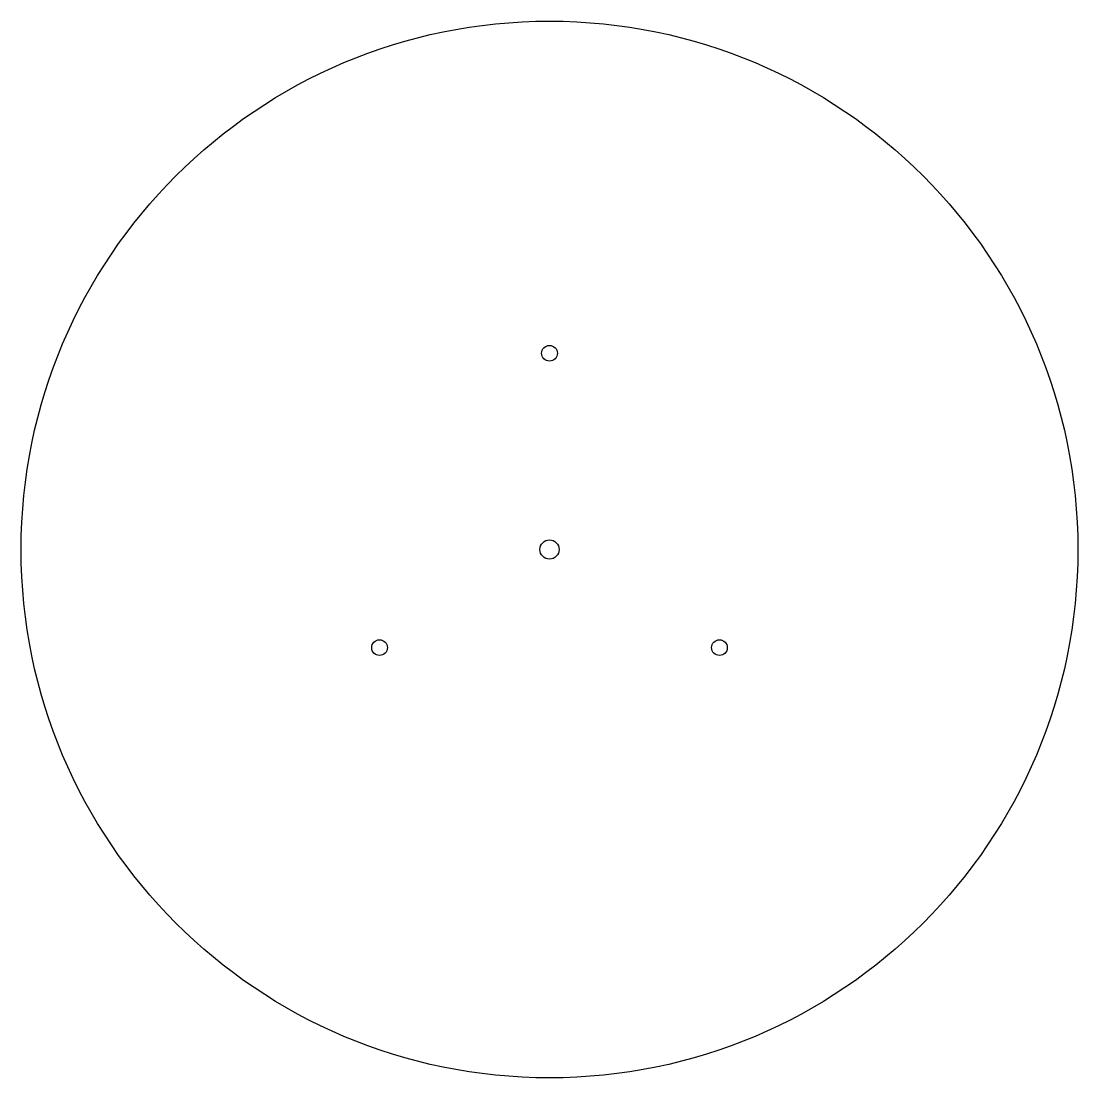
# Model space of a CAD drawing. Header units: millimetres. Extents: x -175 to 175, y -175 to 175.
import ezdxf

# ---------------------------------------------------------------- set-up
doc = ezdxf.new("R2010")
doc.units = ezdxf.units.MM
doc.layers.add('Sketch002', color=7, linetype='CONTINUOUS')

msp = doc.modelspace()

# ---------------------------------------------------------------- linework, layer by layer
at = {"layer": 'Sketch002'}
for centre, radius in [((0, 0), 175), ((0, 65), 2.6), ((0, 0), 3.2), ((-56.2917, -32.5), 2.6), ((56.2917, -32.5), 2.6)]:
    msp.add_circle(centre, radius, dxfattribs=at)

doc.saveas('drawing.dxf')
